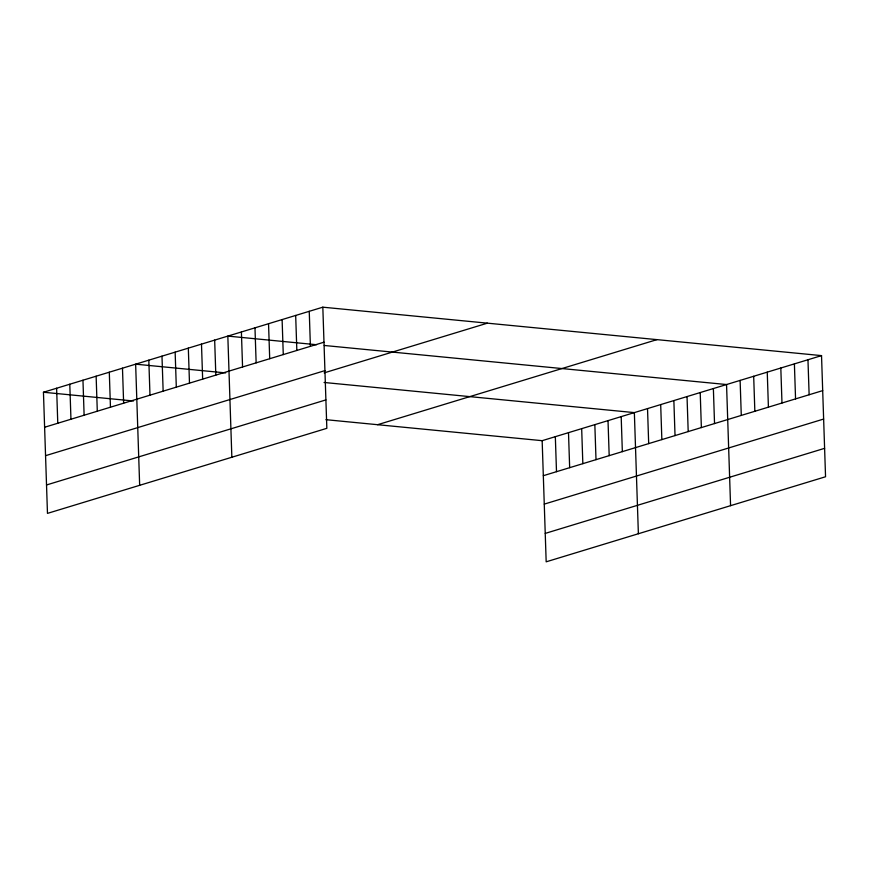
<?xml version="1.0" encoding="UTF-8"?>
<svg xmlns="http://www.w3.org/2000/svg" width="869" height="869" viewBox="0 0 869 869"><rect width="100%" height="100%" fill="white"/><g stroke="black" fill="none" stroke-linecap="round" stroke-linejoin="round"><path stroke-width="1.3" d="M322.823 307.181L326.842 428.319L47.469 513.383L43.45 392.245L322.823 307.181L821.531 355.617L825.55 476.755L546.177 561.819L542.158 440.681L821.531 355.617M44.612 427.255L323.985 342.19M45.557 455.682L324.919 370.618M324.159 372.866L487.39 323.159M46.524 484.967L325.897 399.903M377.591 424.702L656.953 339.627M543.321 475.701L822.693 390.626M544.266 504.118L823.638 419.054M545.243 533.403L824.605 448.339M316.544 344.721L227.83 336.097L231.849 457.246M324.267 345.471L726.549 384.543L730.568 505.682M225.647 372.91L135.64 364.176L139.659 485.315M324.061 382.469L634.359 412.612L638.378 533.751M43.45 392.245L133.457 400.989M325.929 419.684L542.158 440.681M807.964 359.744L809.126 394.765M794.396 363.883L795.559 398.893M780.818 368.011L781.981 403.031M767.251 372.138L768.413 407.159M753.684 376.277L754.846 411.287M740.116 380.405L741.279 415.425M713.373 388.552L714.535 423.561M700.208 392.56L701.37 427.57M687.031 396.568L688.194 431.589M673.866 400.576L675.028 435.597M660.69 404.585L661.852 439.605M647.524 408.604L648.687 443.614M621.183 416.62L622.345 451.63M608.018 420.629L609.18 455.649M594.841 424.637L596.004 459.658M581.676 428.656L582.838 463.666M568.5 432.664L569.662 467.674M555.334 436.672L556.497 471.682M309.245 311.308L310.407 346.329M295.677 315.447L296.84 350.457M282.11 319.575L283.272 354.585M268.543 323.702L269.705 358.723M254.975 327.841L256.138 362.851M241.397 331.969L242.56 366.99M214.665 340.116L215.827 375.126M201.489 344.124L202.651 379.134M188.323 348.132L189.485 383.142M175.147 352.141L176.309 387.161M161.982 356.149L163.144 391.169M148.816 360.168L149.979 395.178M122.475 368.184L123.637 403.194M109.298 372.193L110.461 407.213M96.133 376.201L97.295 411.222M82.957 380.209L84.119 415.23M69.792 384.228L70.954 419.238M56.615 388.237L57.778 423.246"/></g></svg>
